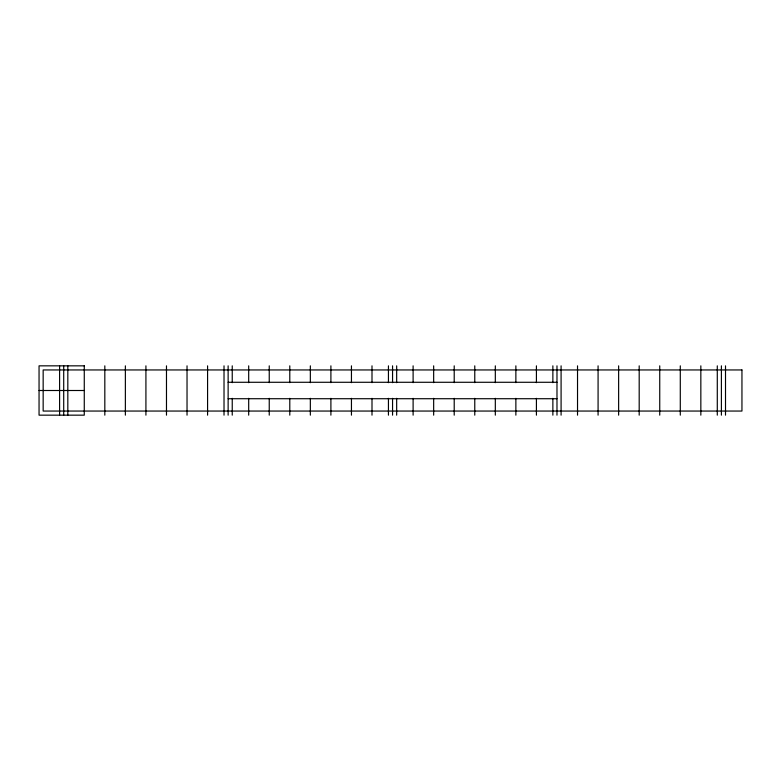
<?xml version="1.0" encoding="UTF-8"?>
<svg xmlns="http://www.w3.org/2000/svg" width="781" height="781" viewBox="0 0 781 781"><rect width="100%" height="100%" fill="white"/><g stroke="black" fill="none" stroke-linecap="round" stroke-linejoin="round"><path stroke-width="1.17" d="M228.13 382.28L556.98 382.28M39.05 390.5L84.27 390.5M228.13 398.72L556.98 398.72M725.51 365.84L725.51 415.16M721.4 365.84L721.4 415.16M717.29 365.84L717.29 415.16M700.84 365.84L700.84 415.16M680.29 365.84L680.29 415.16M659.74 365.84L659.74 415.16M639.19 365.84L639.19 415.16M618.63 365.84L618.63 415.16M598.08 365.84L598.08 415.16M577.53 365.84L577.53 415.16M561.09 365.84L561.09 415.16M556.98 365.84L556.98 415.16M552.87 365.84L552.87 382.68M552.87 398.32L552.87 415.16M536.42 365.84L536.42 382.68M536.42 398.32L536.42 415.16M515.87 365.84L515.87 382.68M515.87 398.32L515.87 415.16M495.32 365.84L495.32 382.68M495.32 398.32L495.32 415.16M474.77 365.84L474.77 382.68M474.77 398.32L474.77 415.16M454.21 365.84L454.21 382.68M454.21 398.32L454.21 415.16M433.66 365.84L433.66 382.68M433.66 398.32L433.66 415.16M413.11 365.84L413.11 382.68M413.11 398.32L413.11 415.16M396.67 365.84L396.67 382.68M396.67 398.32L396.67 415.16M392.56 365.84L392.56 382.68M392.56 398.32L392.56 415.16M388.44 365.84L388.44 382.68M388.44 398.32L388.44 415.16M372 365.84L372 382.68M372 398.32L372 415.16M351.45 365.84L351.45 382.68M351.45 398.32L351.45 415.16M330.9 365.84L330.9 382.68M330.9 398.32L330.9 415.16M310.34 365.84L310.34 382.68M310.34 398.32L310.34 415.16M289.79 365.84L289.79 382.68M289.79 398.32L289.79 415.16M269.24 365.84L269.24 382.68M269.24 398.32L269.24 415.16M248.69 365.84L248.69 382.68M248.69 398.32L248.69 415.16M232.24 365.84L232.24 382.68M232.24 398.32L232.24 415.16M228.13 365.84L228.13 415.16M224.02 365.84L224.02 415.16M207.58 365.84L207.58 415.16M187.03 365.84L187.03 415.16M166.48 365.84L166.48 415.16M145.92 365.84L145.92 415.16M125.37 365.84L125.37 415.16M104.82 365.84L104.82 415.16M67.82 365.84L67.82 415.16M63.71 365.84L63.71 415.16M59.6 365.84L59.6 415.16M84.27 365.84L39.05 365.84L39.05 415.16L84.27 415.16L84.27 365.84M741.95 369.95L43.16 369.95L43.16 411.05L741.95 411.05L741.95 369.95"/></g></svg>
